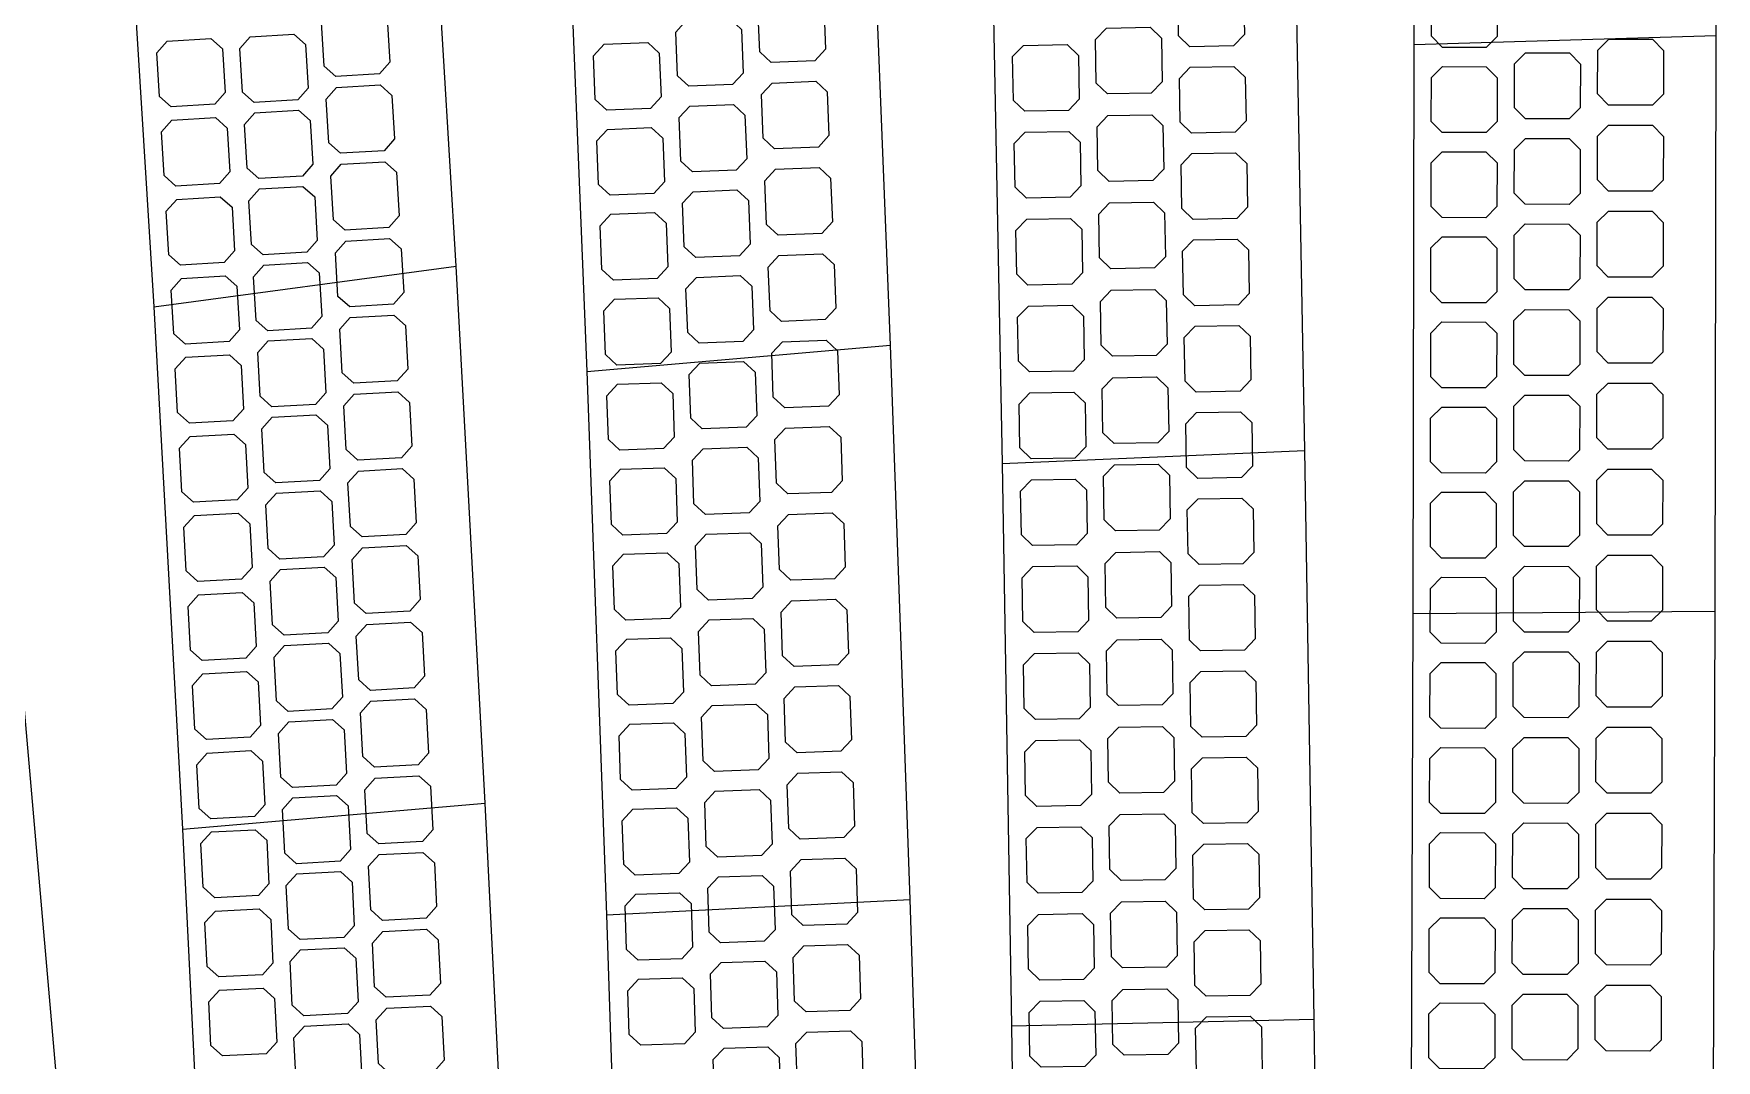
# Model space of a CAD drawing. Header units: millimetres. Extents: x 19106 to 24547, y 13072 to 17462.
# Drawn here: x 21783.2 to 22102.5, y 15578.8 to 15773.6 of the extents above; entities that cross this region are included whole.
import ezdxf

# ---------------------------------------------------------------- set-up
doc = ezdxf.new("R2010")
doc.units = ezdxf.units.MM
doc.header["$LTSCALE"] = 100
doc.header["$MEASUREMENT"] = 0
doc.layers.add('Default', color=7, linetype='Continuous')
doc.layers.add('PV CELL', color=1, linetype='Continuous')

msp = doc.modelspace()

# ---------------------------------------------------------------- linework, layer by layer
at = {"layer": 'Default'}
for points in [[(22102.5, 15773.3), (22102.51, 15880.41)], [(22045.05, 15876.46), (22045.08, 15771.61)], [(21863.32, 15729.55), (21857.31, 15829.5)], [(21800.05, 15817.55), (21805.95, 15721.79)], [(21945.75, 15714.55), (21941.64, 15817.96)], [(21884.07, 15809.8), (21888.13, 15709.55)], [(22024.43, 15694.56), (22022.44, 15801.08)], [(21964.94, 15796.4), (21966.96, 15692.06)], [(22045.08, 15771.61), (22102.5, 15773.3)], [(22045.08, 15771.61), (22102.5, 15773.3)], [(22102.28, 15664.05), (22102.5, 15773.3)], [(22045.08, 15771.61), (22044.88, 15663.64)], [(21805.95, 15721.79), (21863.32, 15729.55)], [(21805.95, 15721.79), (21863.32, 15729.55)], [(21868.86, 15627.62), (21863.32, 15729.55)], [(21805.95, 15721.79), (21811.4, 15622.71)], [(21888.13, 15709.55), (21945.75, 15714.55)], [(21888.13, 15709.55), (21945.75, 15714.55)], [(21949.53, 15609.37), (21945.75, 15714.55)], [(21888.13, 15709.55), (21891.89, 15606.41)], [(21966.96, 15692.06), (22024.43, 15694.56)], [(21966.96, 15692.06), (22024.43, 15694.56)], [(22026.18, 15586.61), (22024.43, 15694.56)], [(21966.96, 15692.06), (21968.72, 15585.4)], [(22044.88, 15663.64), (22102.28, 15664.05)], [(22044.88, 15663.64), (22102.28, 15664.05)], [(22101.93, 15553.69), (22102.28, 15664.05)], [(22044.88, 15663.64), (22044.53, 15553.87)], [(21789.57, 15551.61), (21780.91, 15651.21)], [(21811.4, 15622.71), (21868.86, 15627.62)], [(21811.4, 15622.71), (21868.86, 15627.62)], [(21873.99, 15524.59), (21868.86, 15627.62)], [(21811.4, 15622.71), (21816.43, 15521.68)], [(21891.89, 15606.41), (21949.53, 15609.37)], [(21891.89, 15606.41), (21949.53, 15609.37)], [(21891.89, 15606.41), (21895.32, 15501.85)], [(21952.95, 15503.44), (21949.53, 15609.37)], [(21968.72, 15585.4), (22026.18, 15586.61)], [(21968.72, 15585.4), (22026.18, 15586.61)], [(21968.72, 15585.4), (21970.25, 15477.86)], [(22027.68, 15478.33), (22026.18, 15586.61)]]:
    msp.add_lwpolyline(points, dxfattribs=at)
at = {"layer": 'PV CELL'}
for points in [[(22002.59, 15771.17), (22000.45, 15773.23), (22000.29, 15781.53), (22002.35, 15783.67), (22010.65, 15783.83), (22012.79, 15781.77), (22012.95, 15773.47), (22010.89, 15771.33), (22002.59, 15771.17)], [(22058.86, 15783.53), (22060.95, 15781.42), (22060.94, 15773.12), (22058.83, 15771.03), (22050.53, 15771.05), (22048.44, 15773.15), (22048.45, 15781.45), (22050.56, 15783.54), (22058.86, 15783.53)], [(21930.94, 15780.98), (21933.12, 15778.97), (21933.45, 15770.68), (21931.44, 15768.49), (21923.14, 15768.16), (21920.96, 15770.18), (21920.63, 15778.47), (21922.64, 15780.65), (21930.94, 15780.98)], [(21840.52, 15765.5), (21838.3, 15767.47), (21837.8, 15775.75), (21839.77, 15777.98), (21848.06, 15778.47), (21850.28, 15776.5), (21850.78, 15768.22), (21848.81, 15766), (21840.52, 15765.5)], [(21915.33, 15776.47), (21917.51, 15774.46), (21917.84, 15766.16), (21915.82, 15763.98), (21907.53, 15763.65), (21905.35, 15765.67), (21905.02, 15773.96), (21907.03, 15776.14), (21915.33, 15776.47)], [(21809.25, 15759.74), (21807.03, 15761.71), (21806.54, 15770), (21808.51, 15772.22), (21816.79, 15772.72), (21819.01, 15770.75), (21819.51, 15762.46), (21817.54, 15760.24), (21809.25, 15759.74)], [(21825.01, 15760.58), (21822.79, 15762.55), (21822.29, 15770.84), (21824.26, 15773.06), (21832.55, 15773.56), (21834.77, 15771.59), (21835.27, 15763.3), (21833.3, 15761.08), (21825.01, 15760.58)], [(21986.97, 15762.2), (21984.83, 15764.26), (21984.68, 15772.56), (21986.74, 15774.7), (21995.04, 15774.85), (21997.18, 15772.79), (21997.33, 15764.49), (21995.27, 15762.35), (21986.97, 15762.2)], [(22090.39, 15772.58), (22092.49, 15770.48), (22092.47, 15762.18), (22090.36, 15760.08), (22082.06, 15760.1), (22079.97, 15762.2), (22079.99, 15770.5), (22082.09, 15772.6), (22090.39, 15772.58)], [(21899.72, 15771.95), (21901.9, 15769.93), (21902.23, 15761.64), (21900.21, 15759.46), (21891.92, 15759.13), (21889.74, 15761.14), (21889.41, 15769.44), (21891.42, 15771.62), (21899.72, 15771.95)], [(21971.25, 15758.93), (21969.12, 15760.99), (21968.96, 15769.29), (21971.02, 15771.43), (21979.32, 15771.59), (21981.46, 15769.53), (21981.61, 15761.23), (21979.55, 15759.09), (21971.25, 15758.93)], [(22074.61, 15769.98), (22076.7, 15767.87), (22076.69, 15759.57), (22074.58, 15757.48), (22066.28, 15757.49), (22064.19, 15759.6), (22064.2, 15767.9), (22066.31, 15769.99), (22074.61, 15769.98)], [(22002.89, 15754.79), (22000.75, 15756.85), (22000.6, 15765.15), (22002.66, 15767.29), (22010.96, 15767.44), (22013.1, 15765.38), (22013.25, 15757.08), (22011.19, 15754.94), (22002.89, 15754.79)], [(22058.82, 15767.38), (22060.92, 15765.27), (22060.9, 15756.97), (22058.8, 15754.88), (22050.5, 15754.89), (22048.4, 15757), (22048.42, 15765.3), (22050.52, 15767.39), (22058.82, 15767.38)], [(21841.4, 15750.94), (21839.17, 15752.91), (21838.68, 15761.19), (21840.65, 15763.41), (21848.93, 15763.91), (21851.15, 15761.94), (21851.65, 15753.66), (21849.68, 15751.43), (21841.4, 15750.94)], [(21931.59, 15764.61), (21933.77, 15762.6), (21934.1, 15754.3), (21932.09, 15752.12), (21923.79, 15751.79), (21921.61, 15753.81), (21921.28, 15762.1), (21923.3, 15764.28), (21931.59, 15764.61)], [(21915.97, 15760.22), (21918.16, 15758.21), (21918.49, 15749.92), (21916.47, 15747.73), (21908.18, 15747.4), (21906, 15749.42), (21905.67, 15757.71), (21907.68, 15759.89), (21915.97, 15760.22)], [(21810.16, 15744.73), (21807.93, 15746.7), (21807.44, 15754.99), (21809.41, 15757.21), (21817.69, 15757.71), (21819.91, 15755.74), (21820.41, 15747.45), (21818.44, 15745.23), (21810.16, 15744.73)], [(21825.88, 15746.14), (21823.66, 15748.11), (21823.16, 15756.39), (21825.13, 15758.61), (21833.41, 15759.11), (21835.64, 15757.14), (21836.13, 15748.86), (21834.16, 15746.63), (21825.88, 15746.14)], [(21987.28, 15745.61), (21985.15, 15747.67), (21984.99, 15755.97), (21987.05, 15758.11), (21995.35, 15758.27), (21997.49, 15756.21), (21997.64, 15747.91), (21995.58, 15745.77), (21987.28, 15745.61)], [(21900.36, 15755.82), (21902.54, 15753.81), (21902.87, 15745.51), (21900.86, 15743.33), (21892.56, 15743), (21890.38, 15745.02), (21890.05, 15753.31), (21892.07, 15755.49), (21900.36, 15755.82)], [(21971.56, 15742.44), (21969.42, 15744.5), (21969.27, 15752.8), (21971.33, 15754.94), (21979.63, 15755.1), (21981.77, 15753.04), (21981.92, 15744.74), (21979.86, 15742.6), (21971.56, 15742.44)], [(22074.57, 15753.74), (22076.67, 15751.64), (22076.65, 15743.34), (22074.55, 15741.24), (22066.25, 15741.26), (22064.15, 15743.36), (22064.17, 15751.66), (22066.27, 15753.76), (22074.57, 15753.74)], [(22090.36, 15756.26), (22092.45, 15754.16), (22092.43, 15745.86), (22090.33, 15743.76), (22082.03, 15743.78), (22079.93, 15745.88), (22079.95, 15754.18), (22082.06, 15756.28), (22090.36, 15756.26)], [(22003.2, 15738.41), (22001.06, 15740.47), (22000.91, 15748.77), (22002.97, 15750.9), (22011.26, 15751.06), (22013.4, 15749), (22013.56, 15740.7), (22011.5, 15738.56), (22003.2, 15738.41)], [(22058.79, 15751.22), (22060.89, 15749.12), (22060.87, 15740.82), (22058.76, 15738.72), (22050.46, 15738.74), (22048.37, 15740.85), (22048.39, 15749.15), (22050.49, 15751.24), (22058.79, 15751.22)], [(21842.27, 15736.37), (21840.05, 15738.34), (21839.55, 15746.63), (21841.52, 15748.85), (21849.81, 15749.35), (21852.03, 15747.38), (21852.53, 15739.09), (21850.56, 15736.87), (21842.27, 15736.37)], [(21932.24, 15748.24), (21934.42, 15746.23), (21934.75, 15737.93), (21932.74, 15735.75), (21924.45, 15735.42), (21922.26, 15737.44), (21921.93, 15745.73), (21923.95, 15747.91), (21932.24, 15748.24)], [(21826.75, 15731.69), (21824.52, 15733.66), (21824.03, 15741.95), (21826, 15744.17), (21834.28, 15744.67), (21836.5, 15742.69), (21837, 15734.41), (21835.03, 15732.19), (21826.75, 15731.69)], [(21916.62, 15743.98), (21918.8, 15741.96), (21919.13, 15733.67), (21917.12, 15731.49), (21908.83, 15731.16), (21906.64, 15733.17), (21906.31, 15741.47), (21908.33, 15743.65), (21916.62, 15743.98)], [(21811.06, 15729.72), (21808.84, 15731.69), (21808.34, 15739.97), (21810.31, 15742.2), (21818.59, 15742.69), (21820.82, 15740.72), (21821.31, 15732.44), (21819.34, 15730.22), (21811.06, 15729.72)], [(21987.59, 15729.03), (21985.46, 15731.09), (21985.3, 15739.39), (21987.36, 15741.53), (21995.66, 15741.68), (21997.8, 15739.62), (21997.95, 15731.32), (21995.89, 15729.18), (21987.59, 15729.03)], [(21901, 15739.7), (21903.18, 15737.68), (21903.51, 15729.39), (21901.5, 15727.21), (21893.21, 15726.88), (21891.02, 15728.89), (21890.69, 15737.19), (21892.71, 15739.37), (21901, 15739.7)], [(21971.87, 15725.95), (21969.73, 15728.01), (21969.58, 15736.31), (21971.64, 15738.45), (21979.94, 15738.6), (21982.07, 15736.54), (21982.23, 15728.24), (21980.17, 15726.11), (21971.87, 15725.95)], [(22074.54, 15737.51), (22076.64, 15735.4), (22076.62, 15727.1), (22074.51, 15725.01), (22066.21, 15725.03), (22064.12, 15727.13), (22064.14, 15735.43), (22066.24, 15737.53), (22074.54, 15737.51)], [(22090.32, 15739.94), (22092.42, 15737.84), (22092.4, 15729.54), (22090.3, 15727.44), (22082, 15727.46), (22079.9, 15729.56), (22079.92, 15737.86), (22082.02, 15739.96), (22090.32, 15739.94)], [(21843.15, 15721.81), (21840.92, 15723.78), (21840.43, 15732.07), (21842.4, 15734.29), (21850.68, 15734.79), (21852.9, 15732.82), (21853.4, 15724.53), (21851.43, 15722.31), (21843.15, 15721.81)], [(22003.51, 15722.02), (22001.37, 15724.08), (22001.21, 15732.38), (22003.27, 15734.52), (22011.57, 15734.68), (22013.71, 15732.62), (22013.86, 15724.32), (22011.8, 15722.18), (22003.51, 15722.02)], [(22058.76, 15735.07), (22060.85, 15732.97), (22060.84, 15724.67), (22058.73, 15722.57), (22050.43, 15722.59), (22048.34, 15724.69), (22048.35, 15732.99), (22050.46, 15735.09), (22058.76, 15735.07)], [(21932.89, 15731.87), (21935.08, 15729.86), (21935.41, 15721.56), (21933.39, 15719.38), (21925.1, 15719.05), (21922.92, 15721.07), (21922.59, 15729.36), (21924.6, 15731.54), (21932.89, 15731.87)], [(21811.96, 15714.71), (21809.74, 15716.68), (21809.24, 15724.96), (21811.21, 15727.18), (21819.5, 15727.68), (21821.72, 15725.71), (21822.22, 15717.43), (21820.24, 15715.2), (21811.96, 15714.71)], [(21827.61, 15717.24), (21825.39, 15719.21), (21824.89, 15727.5), (21826.86, 15729.72), (21835.15, 15730.22), (21837.37, 15728.25), (21837.87, 15719.96), (21835.9, 15717.74), (21827.61, 15717.24)], [(21917.27, 15727.73), (21919.45, 15725.72), (21919.78, 15717.42), (21917.77, 15715.24), (21909.47, 15714.91), (21907.29, 15716.92), (21906.96, 15725.22), (21908.98, 15727.4), (21917.27, 15727.73)], [(21987.9, 15712.44), (21985.77, 15714.51), (21985.61, 15722.8), (21987.67, 15724.94), (21995.97, 15725.1), (21998.11, 15723.04), (21998.26, 15714.74), (21996.2, 15712.6), (21987.9, 15712.44)], [(21901.69, 15723.53), (21903.86, 15721.51), (21904.16, 15713.22), (21902.14, 15711.04), (21893.84, 15710.74), (21891.67, 15712.77), (21891.37, 15721.06), (21893.39, 15723.24), (21901.69, 15723.53)], [(21972.18, 15709.46), (21970.04, 15711.52), (21969.89, 15719.82), (21971.95, 15721.96), (21980.24, 15722.11), (21982.38, 15720.05), (21982.54, 15711.75), (21980.48, 15709.61), (21972.18, 15709.46)], [(22074.51, 15721.27), (22076.6, 15719.17), (22076.59, 15710.87), (22074.48, 15708.77), (22066.18, 15708.79), (22064.09, 15710.89), (22064.1, 15719.19), (22066.21, 15721.29), (22074.51, 15721.27)], [(22090.29, 15723.63), (22092.39, 15721.52), (22092.37, 15713.22), (22090.26, 15711.13), (22081.96, 15711.14), (22079.87, 15713.25), (22079.89, 15721.55), (22081.99, 15723.64), (22090.29, 15723.63)], [(21843.9, 15707.3), (21841.69, 15709.28), (21841.24, 15717.57), (21843.22, 15719.78), (21851.51, 15720.23), (21853.72, 15718.25), (21854.17, 15709.96), (21852.18, 15707.75), (21843.9, 15707.3)], [(22003.81, 15705.64), (22001.67, 15707.7), (22001.52, 15716), (22003.58, 15718.14), (22011.88, 15718.29), (22014.02, 15716.23), (22014.17, 15707.93), (22012.11, 15705.8), (22003.81, 15705.64)], [(22058.72, 15718.92), (22060.82, 15716.82), (22060.8, 15708.52), (22058.7, 15706.42), (22050.4, 15706.44), (22048.3, 15708.54), (22048.32, 15716.84), (22050.42, 15718.94), (22058.72, 15718.92)], [(21828.34, 15702.85), (21826.13, 15704.83), (21825.68, 15713.12), (21827.66, 15715.33), (21835.95, 15715.78), (21838.16, 15713.8), (21838.61, 15705.51), (21836.63, 15703.3), (21828.34, 15702.85)], [(21933.55, 15715.46), (21935.73, 15713.44), (21936.03, 15705.14), (21934, 15702.97), (21925.71, 15702.67), (21923.53, 15704.69), (21923.24, 15712.99), (21925.26, 15715.16), (21933.55, 15715.46)], [(21812.71, 15699.75), (21810.49, 15701.73), (21810.04, 15710.02), (21812.03, 15712.23), (21820.31, 15712.68), (21822.53, 15710.69), (21822.98, 15702.41), (21820.99, 15700.2), (21812.71, 15699.75)], [(21917.91, 15711.44), (21920.08, 15709.42), (21920.38, 15701.12), (21918.36, 15698.95), (21910.06, 15698.65), (21907.89, 15700.67), (21907.59, 15708.97), (21909.62, 15711.14), (21917.91, 15711.44)], [(21988.21, 15695.86), (21986.08, 15697.92), (21985.92, 15706.22), (21987.98, 15708.36), (21996.28, 15708.51), (21998.42, 15706.45), (21998.57, 15698.15), (21996.51, 15696.02), (21988.21, 15695.86)], [(21844.69, 15692.73), (21842.48, 15694.72), (21842.03, 15703.01), (21844.01, 15705.22), (21852.3, 15705.67), (21854.51, 15703.68), (21854.96, 15695.4), (21852.98, 15693.18), (21844.69, 15692.73)], [(21902.27, 15707.41), (21904.44, 15705.38), (21904.74, 15697.09), (21902.72, 15694.91), (21894.42, 15694.62), (21892.25, 15696.64), (21891.95, 15704.93), (21893.97, 15707.11), (21902.27, 15707.41)], [(21972.49, 15692.97), (21970.35, 15695.03), (21970.19, 15703.32), (21972.25, 15705.46), (21980.55, 15705.62), (21982.69, 15703.56), (21982.85, 15695.26), (21980.79, 15693.12), (21972.49, 15692.97)], [(22090.26, 15707.31), (22092.35, 15705.2), (22092.33, 15696.9), (22090.23, 15694.81), (22081.93, 15694.82), (22079.83, 15696.93), (22079.85, 15705.23), (22081.96, 15707.32), (22090.26, 15707.31)], [(22058.69, 15702.77), (22060.79, 15700.67), (22060.77, 15692.37), (22058.67, 15690.27), (22050.37, 15690.29), (22048.27, 15692.39), (22048.29, 15700.69), (22050.39, 15702.79), (22058.69, 15702.77)], [(22074.47, 15705.04), (22076.57, 15702.93), (22076.55, 15694.63), (22074.45, 15692.54), (22066.15, 15692.56), (22064.05, 15694.66), (22064.07, 15702.96), (22066.17, 15705.06), (22074.47, 15705.04)], [(21829.12, 15688.4), (21826.91, 15690.38), (21826.46, 15698.67), (21828.44, 15700.88), (21836.73, 15701.33), (21838.94, 15699.35), (21839.39, 15691.06), (21837.41, 15688.85), (21829.12, 15688.4)], [(21934.14, 15699.09), (21936.32, 15697.06), (21936.61, 15688.77), (21934.59, 15686.59), (21926.29, 15686.3), (21924.12, 15688.32), (21923.82, 15696.61), (21925.85, 15698.79), (21934.14, 15699.09)], [(22004.12, 15689.26), (22001.98, 15691.32), (22001.82, 15699.62), (22003.88, 15701.75), (22012.18, 15701.91), (22014.32, 15699.85), (22014.48, 15691.55), (22012.42, 15689.41), (22004.12, 15689.26)], [(21813.52, 15684.73), (21811.31, 15686.71), (21810.86, 15695), (21812.84, 15697.21), (21821.13, 15697.66), (21823.34, 15695.68), (21823.79, 15687.39), (21821.81, 15685.18), (21813.52, 15684.73)], [(21918.49, 15695.19), (21920.67, 15693.17), (21920.96, 15684.87), (21918.94, 15682.7), (21910.65, 15682.4), (21908.47, 15684.42), (21908.18, 15692.72), (21910.2, 15694.89), (21918.49, 15695.19)], [(21845.48, 15678.17), (21843.27, 15680.15), (21842.82, 15688.44), (21844.8, 15690.65), (21853.09, 15691.1), (21855.3, 15689.12), (21855.75, 15680.83), (21853.77, 15678.62), (21845.48, 15678.17)], [(21902.85, 15691.28), (21905.02, 15689.26), (21905.32, 15680.96), (21903.29, 15678.79), (21895, 15678.49), (21892.83, 15680.51), (21892.53, 15688.81), (21894.55, 15690.98), (21902.85, 15691.28)], [(21988.49, 15679.3), (21986.35, 15681.37), (21986.22, 15689.67), (21988.28, 15691.8), (21996.58, 15691.93), (21998.72, 15689.87), (21998.85, 15681.57), (21996.79, 15679.44), (21988.49, 15679.3)], [(22090.22, 15690.99), (22092.32, 15688.89), (22092.3, 15680.59), (22090.2, 15678.49), (22081.9, 15678.51), (22079.8, 15680.61), (22079.82, 15688.91), (22081.92, 15691.01), (22090.22, 15690.99)], [(21829.91, 15673.95), (21827.7, 15675.93), (21827.25, 15684.22), (21829.23, 15686.43), (21837.52, 15686.88), (21839.73, 15684.9), (21840.18, 15676.61), (21838.2, 15674.4), (21829.91, 15673.95)], [(21972.75, 15676.5), (21970.62, 15678.57), (21970.48, 15686.86), (21972.55, 15689), (21980.85, 15689.13), (21982.98, 15687.07), (21983.12, 15678.77), (21981.05, 15676.63), (21972.75, 15676.5)], [(22058.66, 15686.62), (22060.75, 15684.51), (22060.74, 15676.21), (22058.63, 15674.12), (22050.33, 15674.13), (22048.24, 15676.24), (22048.25, 15684.54), (22050.36, 15686.63), (22058.66, 15686.62)], [(22074.44, 15688.8), (22076.54, 15686.7), (22076.52, 15678.4), (22074.41, 15676.3), (22066.11, 15676.32), (22064.02, 15678.43), (22064.04, 15686.73), (22066.14, 15688.82), (22074.44, 15688.8)], [(22004.37, 15672.9), (22002.24, 15674.96), (22002.1, 15683.26), (22004.17, 15685.4), (22012.47, 15685.53), (22014.6, 15683.47), (22014.74, 15675.17), (22012.67, 15673.03), (22004.37, 15672.9)], [(21814.34, 15669.71), (21812.13, 15671.69), (21811.68, 15679.98), (21813.66, 15682.19), (21821.95, 15682.64), (21824.16, 15680.66), (21824.61, 15672.37), (21822.63, 15670.16), (21814.34, 15669.71)], [(21934.73, 15682.71), (21936.9, 15680.69), (21937.2, 15672.39), (21935.18, 15670.22), (21926.88, 15669.92), (21924.71, 15671.95), (21924.41, 15680.24), (21926.43, 15682.42), (21934.73, 15682.71)], [(21919.08, 15678.94), (21921.25, 15676.92), (21921.55, 15668.62), (21919.52, 15666.45), (21911.23, 15666.15), (21909.06, 15668.17), (21908.76, 15676.47), (21910.78, 15678.64), (21919.08, 15678.94)], [(21846.27, 15663.6), (21844.06, 15665.58), (21843.61, 15673.87), (21845.59, 15676.08), (21853.88, 15676.53), (21856.09, 15674.55), (21856.54, 15666.26), (21854.56, 15664.05), (21846.27, 15663.6)], [(21903.42, 15675.15), (21905.6, 15673.13), (21905.9, 15664.83), (21903.87, 15662.66), (21895.58, 15662.36), (21893.4, 15664.38), (21893.11, 15672.68), (21895.13, 15674.85), (21903.42, 15675.15)], [(21988.76, 15662.72), (21986.62, 15664.78), (21986.49, 15673.08), (21988.55, 15675.22), (21996.85, 15675.35), (21998.99, 15673.28), (21999.12, 15664.98), (21997.05, 15662.85), (21988.76, 15662.72)], [(22090.2, 15674.66), (22092.29, 15672.55), (22092.27, 15664.25), (22090.16, 15662.16), (22081.86, 15662.19), (22079.77, 15664.29), (22079.79, 15672.59), (22081.9, 15674.69), (22090.2, 15674.66)], [(21830.69, 15659.5), (21828.48, 15661.48), (21828.03, 15669.77), (21830.02, 15671.98), (21838.3, 15672.43), (21840.51, 15670.45), (21840.96, 15662.16), (21838.98, 15659.95), (21830.69, 15659.5)], [(21973.02, 15660.01), (21970.89, 15662.07), (21970.75, 15670.37), (21972.82, 15672.51), (21981.12, 15672.64), (21983.25, 15670.57), (21983.38, 15662.27), (21981.32, 15660.14), (21973.02, 15660.01)], [(22058.63, 15670.45), (22060.73, 15668.35), (22060.7, 15660.05), (22058.59, 15657.95), (22050.29, 15657.98), (22048.2, 15660.09), (22048.23, 15668.39), (22050.33, 15670.48), (22058.63, 15670.45)], [(22074.42, 15672.56), (22076.51, 15670.45), (22076.48, 15662.15), (22074.38, 15660.06), (22066.08, 15660.08), (22063.98, 15662.19), (22064.01, 15670.49), (22066.12, 15672.58), (22074.42, 15672.56)], [(21815.15, 15654.7), (21812.94, 15656.68), (21812.49, 15664.97), (21814.48, 15667.18), (21822.76, 15667.63), (21824.97, 15665.64), (21825.42, 15657.36), (21823.44, 15655.15), (21815.15, 15654.7)], [(22004.64, 15656.52), (22002.5, 15658.58), (22002.37, 15666.88), (22004.43, 15669.01), (22012.73, 15669.15), (22014.87, 15667.08), (22015, 15658.78), (22012.93, 15656.65), (22004.64, 15656.52)], [(21935.32, 15666.34), (21937.49, 15664.32), (21937.79, 15656.02), (21935.76, 15653.85), (21927.47, 15653.55), (21925.3, 15655.57), (21925, 15663.87), (21927.02, 15666.04), (21935.32, 15666.34)], [(21847.06, 15649.03), (21844.85, 15651.02), (21844.4, 15659.3), (21846.39, 15661.52), (21854.67, 15661.97), (21856.88, 15659.98), (21857.33, 15651.7), (21855.35, 15649.48), (21847.06, 15649.03)], [(21919.66, 15662.69), (21921.83, 15660.67), (21922.13, 15652.37), (21920.11, 15650.2), (21911.81, 15649.9), (21909.64, 15651.92), (21909.34, 15660.22), (21911.36, 15662.39), (21919.66, 15662.69)], [(21831.48, 15645.05), (21829.27, 15647.03), (21828.82, 15655.32), (21830.8, 15657.53), (21839.09, 15657.98), (21841.3, 15656), (21841.75, 15647.71), (21839.77, 15645.5), (21831.48, 15645.05)], [(21904, 15659.02), (21906.18, 15657), (21906.47, 15648.71), (21904.45, 15646.53), (21896.16, 15646.23), (21893.98, 15648.26), (21893.68, 15656.55), (21895.71, 15658.73), (21904, 15659.02)], [(21989.02, 15646.13), (21986.89, 15648.2), (21986.76, 15656.5), (21988.82, 15658.63), (21997.12, 15658.76), (21999.25, 15656.7), (21999.39, 15648.4), (21997.32, 15646.27), (21989.02, 15646.13)], [(22090.15, 15658.34), (22092.24, 15656.24), (22092.22, 15647.94), (22090.11, 15645.84), (22081.81, 15645.87), (22079.72, 15647.98), (22079.74, 15656.28), (22081.85, 15658.37), (22090.15, 15658.34)], [(21973.29, 15643.51), (21971.15, 15645.58), (21971.02, 15653.88), (21973.08, 15656.01), (21981.38, 15656.15), (21983.52, 15654.08), (21983.65, 15645.78), (21981.58, 15643.65), (21973.29, 15643.51)], [(22058.58, 15654.3), (22060.67, 15652.2), (22060.65, 15643.9), (22058.54, 15641.8), (22050.24, 15641.83), (22048.15, 15643.94), (22048.17, 15652.24), (22050.28, 15654.33), (22058.58, 15654.3)], [(22074.37, 15656.32), (22076.46, 15654.22), (22076.43, 15645.92), (22074.33, 15643.82), (22066.03, 15643.85), (22063.93, 15645.96), (22063.96, 15654.26), (22066.07, 15656.35), (22074.37, 15656.32)], [(21815.97, 15639.68), (21813.76, 15641.66), (21813.31, 15649.95), (21815.29, 15652.16), (21823.58, 15652.61), (21825.79, 15650.63), (21826.24, 15642.34), (21824.26, 15640.13), (21815.97, 15639.68)], [(22004.9, 15640.13), (22002.77, 15642.2), (22002.63, 15650.5), (22004.7, 15652.63), (22013, 15652.76), (22015.13, 15650.7), (22015.26, 15642.4), (22013.2, 15640.27), (22004.9, 15640.13)], [(21935.9, 15649.97), (21938.08, 15647.94), (21938.38, 15639.65), (21936.35, 15637.47), (21928.06, 15637.18), (21925.88, 15639.2), (21925.59, 15647.49), (21927.61, 15649.67), (21935.9, 15649.97)], [(21847.86, 15634.47), (21845.65, 15636.45), (21845.19, 15644.74), (21847.18, 15646.95), (21855.47, 15647.4), (21857.68, 15645.42), (21858.13, 15637.13), (21856.14, 15634.92), (21847.86, 15634.47)], [(21920.24, 15646.44), (21922.42, 15644.42), (21922.71, 15636.12), (21920.69, 15633.95), (21912.4, 15633.65), (21910.22, 15635.67), (21909.92, 15643.97), (21911.95, 15646.14), (21920.24, 15646.44)], [(21832.27, 15630.6), (21830.05, 15632.58), (21829.6, 15640.87), (21831.59, 15643.08), (21839.87, 15643.53), (21842.09, 15641.54), (21842.54, 15633.26), (21840.55, 15631.05), (21832.27, 15630.6)], [(21904.58, 15642.9), (21906.76, 15640.87), (21907.05, 15632.58), (21905.03, 15630.4), (21896.74, 15630.11), (21894.56, 15632.13), (21894.26, 15640.42), (21896.29, 15642.6), (21904.58, 15642.9)], [(21989.29, 15629.55), (21987.16, 15631.61), (21987.02, 15639.91), (21989.09, 15642.05), (21997.39, 15642.18), (21999.52, 15640.11), (21999.66, 15631.81), (21997.59, 15629.68), (21989.29, 15629.55)], [(22090.1, 15642.02), (22092.19, 15639.92), (22092.16, 15631.62), (22090.06, 15629.52), (22081.76, 15629.55), (22079.66, 15631.66), (22079.69, 15639.96), (22081.8, 15642.05), (22090.1, 15642.02)], [(21973.55, 15627.02), (21971.42, 15629.09), (21971.28, 15637.39), (21973.35, 15639.52), (21981.65, 15639.65), (21983.78, 15637.59), (21983.92, 15629.29), (21981.85, 15627.16), (21973.55, 15627.02)], [(22074.31, 15640.09), (22076.41, 15637.98), (22076.38, 15629.68), (22074.27, 15627.59), (22065.97, 15627.61), (22063.88, 15629.72), (22063.91, 15638.02), (22066.01, 15640.11), (22074.31, 15640.09)], [(21816.79, 15624.66), (21814.58, 15626.64), (21814.13, 15634.93), (21816.11, 15637.14), (21824.4, 15637.59), (21826.61, 15635.61), (21827.06, 15627.32), (21825.07, 15625.11), (21816.79, 15624.66)], [(22005.16, 15623.75), (22003.03, 15625.81), (22002.9, 15634.11), (22004.96, 15636.25), (22013.26, 15636.38), (22015.4, 15634.31), (22015.53, 15626.02), (22013.46, 15623.88), (22005.16, 15623.75)], [(22058.53, 15638.15), (22060.62, 15636.04), (22060.6, 15627.74), (22058.49, 15625.65), (22050.19, 15625.68), (22048.1, 15627.78), (22048.12, 15636.08), (22050.23, 15638.18), (22058.53, 15638.15)], [(21848.65, 15619.9), (21846.44, 15621.88), (21845.99, 15630.17), (21847.97, 15632.38), (21856.26, 15632.83), (21858.47, 15630.85), (21858.92, 15622.56), (21856.94, 15620.35), (21848.65, 15619.9)], [(21936.49, 15633.59), (21938.67, 15631.57), (21938.96, 15623.27), (21936.94, 15621.1), (21928.65, 15620.8), (21926.47, 15622.83), (21926.17, 15631.12), (21928.2, 15633.29), (21936.49, 15633.59)], [(21833.05, 15616.14), (21830.84, 15618.13), (21830.39, 15626.42), (21832.37, 15628.63), (21840.66, 15629.08), (21842.87, 15627.09), (21843.32, 15618.81), (21841.34, 15616.6), (21833.05, 15616.14)], [(21920.83, 15630.19), (21923, 15628.17), (21923.3, 15619.87), (21921.27, 15617.7), (21912.98, 15617.4), (21910.81, 15619.42), (21910.51, 15627.72), (21912.53, 15629.89), (21920.83, 15630.19)], [(21905.16, 15626.77), (21907.33, 15624.75), (21907.63, 15616.45), (21905.61, 15614.28), (21897.31, 15613.98), (21895.14, 15616), (21894.84, 15624.3), (21896.87, 15626.47), (21905.16, 15626.77)], [(21989.56, 15612.96), (21987.43, 15615.03), (21987.29, 15623.33), (21989.36, 15625.46), (21997.66, 15625.59), (21999.79, 15623.53), (21999.92, 15615.23), (21997.86, 15613.1), (21989.56, 15612.96)], [(22090.05, 15625.71), (22092.14, 15623.6), (22092.11, 15615.3), (22090.01, 15613.21), (22081.71, 15613.23), (22079.61, 15615.34), (22079.64, 15623.64), (22081.75, 15625.73), (22090.05, 15625.71)], [(21817.53, 15609.69), (21815.33, 15611.68), (21814.92, 15619.97), (21816.91, 15622.17), (21825.2, 15622.59), (21827.4, 15620.59), (21827.81, 15612.3), (21825.82, 15610.1), (21817.53, 15609.69)], [(21973.82, 15610.53), (21971.69, 15612.59), (21971.55, 15620.89), (21973.62, 15623.03), (21981.92, 15623.16), (21984.05, 15621.09), (21984.18, 15612.8), (21982.12, 15610.66), (21973.82, 15610.53)], [(22074.26, 15623.85), (22076.36, 15621.75), (22076.33, 15613.45), (22074.22, 15611.35), (22065.92, 15611.38), (22063.83, 15613.49), (22063.86, 15621.79), (22065.96, 15623.88), (22074.26, 15623.85)], [(22005.43, 15607.36), (22003.3, 15609.43), (22003.16, 15617.73), (22005.23, 15619.86), (22013.53, 15620), (22015.66, 15617.93), (22015.79, 15609.63), (22013.73, 15607.5), (22005.43, 15607.36)], [(22058.48, 15622), (22060.57, 15619.89), (22060.55, 15611.59), (22058.44, 15609.5), (22050.14, 15609.53), (22048.05, 15611.63), (22048.07, 15619.93), (22050.18, 15622.03), (22058.48, 15622)], [(21849.34, 15605.38), (21847.14, 15607.37), (21846.73, 15615.66), (21848.72, 15617.86), (21857.01, 15618.27), (21859.21, 15616.28), (21859.62, 15607.99), (21857.63, 15605.79), (21849.34, 15605.38)], [(21937.11, 15617.18), (21939.28, 15615.15), (21939.54, 15606.86), (21937.51, 15604.69), (21929.22, 15604.42), (21927.05, 15606.45), (21926.78, 15614.75), (21928.81, 15616.92), (21937.11, 15617.18)], [(21833.72, 15601.74), (21831.52, 15603.73), (21831.11, 15612.02), (21833.1, 15614.22), (21841.39, 15614.63), (21843.59, 15612.64), (21844.01, 15604.35), (21842.01, 15602.15), (21833.72, 15601.74)], [(21921.43, 15613.9), (21923.6, 15611.87), (21923.86, 15603.58), (21921.83, 15601.41), (21913.54, 15601.14), (21911.37, 15603.17), (21911.1, 15611.47), (21913.13, 15613.64), (21921.43, 15613.9)], [(21905.75, 15610.61), (21907.92, 15608.57), (21908.19, 15600.28), (21906.15, 15598.11), (21897.86, 15597.84), (21895.69, 15599.87), (21895.42, 15608.17), (21897.45, 15610.34), (21905.75, 15610.61)], [(21818.28, 15594.67), (21816.08, 15596.66), (21815.66, 15604.95), (21817.66, 15607.15), (21825.95, 15607.57), (21828.15, 15605.57), (21828.56, 15597.28), (21826.57, 15595.08), (21818.28, 15594.67)], [(21974.09, 15594.04), (21971.95, 15596.1), (21971.82, 15604.4), (21973.88, 15606.53), (21982.18, 15606.67), (21984.32, 15604.6), (21984.45, 15596.3), (21982.38, 15594.17), (21974.09, 15594.04)], [(21989.83, 15596.38), (21987.69, 15598.44), (21987.56, 15606.74), (21989.63, 15608.88), (21997.92, 15609.01), (22000.06, 15606.94), (22000.19, 15598.64), (21998.13, 15596.51), (21989.83, 15596.38)], [(22074.21, 15607.62), (22076.3, 15605.51), (22076.28, 15597.21), (22074.17, 15595.12), (22065.87, 15595.14), (22063.78, 15597.25), (22063.8, 15605.55), (22065.91, 15607.64), (22074.21, 15607.62)], [(22089.99, 15609.39), (22092.09, 15607.28), (22092.06, 15598.98), (22089.95, 15596.89), (22081.65, 15596.92), (22079.56, 15599.02), (22079.59, 15607.32), (22081.69, 15609.42), (22089.99, 15609.39)], [(21850.07, 15590.81), (21847.86, 15592.8), (21847.45, 15601.09), (21849.44, 15603.29), (21857.73, 15603.7), (21859.94, 15601.71), (21860.35, 15593.42), (21858.36, 15591.22), (21850.07, 15590.81)], [(22005.69, 15590.98), (22003.56, 15593.05), (22003.43, 15601.34), (22005.49, 15603.48), (22013.79, 15603.61), (22015.93, 15601.55), (22016.06, 15593.25), (22013.99, 15591.11), (22005.69, 15590.98)], [(22058.43, 15605.85), (22060.52, 15603.74), (22060.49, 15595.44), (22058.39, 15593.35), (22050.09, 15593.37), (22047.99, 15595.48), (22048.02, 15603.78), (22050.13, 15605.87), (22058.43, 15605.85)], [(21834.44, 15587.28), (21832.24, 15589.27), (21831.83, 15597.56), (21833.82, 15599.77), (21842.11, 15600.18), (21844.31, 15598.19), (21844.73, 15589.9), (21842.73, 15587.69), (21834.44, 15587.28)], [(21937.64, 15600.81), (21939.81, 15598.78), (21940.07, 15590.48), (21938.04, 15588.31), (21929.75, 15588.05), (21927.58, 15590.08), (21927.31, 15598.37), (21929.34, 15600.54), (21937.64, 15600.81)], [(21921.95, 15597.65), (21924.12, 15595.62), (21924.39, 15587.33), (21922.36, 15585.16), (21914.06, 15584.89), (21911.9, 15586.92), (21911.63, 15595.22), (21913.66, 15597.38), (21921.95, 15597.65)], [(21906.27, 15594.48), (21908.44, 15592.45), (21908.71, 15584.15), (21906.68, 15581.98), (21898.38, 15581.71), (21896.21, 15583.75), (21895.94, 15592.04), (21897.98, 15594.21), (21906.27, 15594.48)], [(21819.03, 15579.65), (21816.82, 15581.64), (21816.41, 15589.93), (21818.41, 15592.13), (21826.69, 15592.55), (21828.9, 15590.55), (21829.31, 15582.26), (21827.32, 15580.06), (21819.03, 15579.65)], [(21990.1, 15579.79), (21987.96, 15581.86), (21987.83, 15590.16), (21989.89, 15592.29), (21998.19, 15592.42), (22000.33, 15590.36), (22000.46, 15582.06), (21998.39, 15579.93), (21990.1, 15579.79)], [(22074.16, 15591.38), (22076.25, 15589.28), (22076.23, 15580.98), (22074.12, 15578.88), (22065.82, 15578.91), (22063.73, 15581.02), (22063.75, 15589.32), (22065.86, 15591.41), (22074.16, 15591.38)], [(22089.94, 15593.07), (22092.04, 15590.96), (22092.01, 15582.66), (22089.9, 15580.57), (22081.6, 15580.6), (22079.51, 15582.7), (22079.54, 15591), (22081.64, 15593.1), (22089.94, 15593.07)], [(21850.79, 15576.24), (21848.59, 15578.23), (21848.18, 15586.52), (21850.17, 15588.72), (21858.46, 15589.13), (21860.66, 15587.14), (21861.07, 15578.85), (21859.08, 15576.65), (21850.79, 15576.24)], [(21974.35, 15577.54), (21972.22, 15579.61), (21972.08, 15587.91), (21974.15, 15590.04), (21982.45, 15590.17), (21984.58, 15588.11), (21984.72, 15579.81), (21982.65, 15577.68), (21974.35, 15577.54)], [(22005.96, 15574.6), (22003.83, 15576.66), (22003.69, 15584.96), (22005.76, 15587.09), (22014.06, 15587.23), (22016.19, 15585.16), (22016.32, 15576.86), (22014.26, 15574.73), (22005.96, 15574.6)], [(22058.38, 15589.7), (22060.47, 15587.59), (22060.44, 15579.29), (22058.34, 15577.2), (22050.04, 15577.22), (22047.94, 15579.33), (22047.97, 15587.63), (22050.08, 15589.72), (22058.38, 15589.7)], [(21835.16, 15572.83), (21832.96, 15574.82), (21832.55, 15583.11), (21834.54, 15585.31), (21842.83, 15585.72), (21845.03, 15583.73), (21845.45, 15575.44), (21843.45, 15573.24), (21835.16, 15572.83)], [(21938.17, 15584.43), (21940.34, 15582.4), (21940.6, 15574.11), (21938.57, 15571.94), (21930.28, 15571.67), (21928.11, 15573.7), (21927.84, 15582), (21929.87, 15584.16), (21938.17, 15584.43)], [(21922.48, 15581.4), (21924.65, 15579.37), (21924.92, 15571.07), (21922.88, 15568.91), (21914.59, 15568.64), (21912.42, 15570.67), (21912.15, 15578.97), (21914.18, 15581.13), (21922.48, 15581.4)]]:
    msp.add_lwpolyline(points, dxfattribs=at)

doc.saveas('drawing.dxf')
